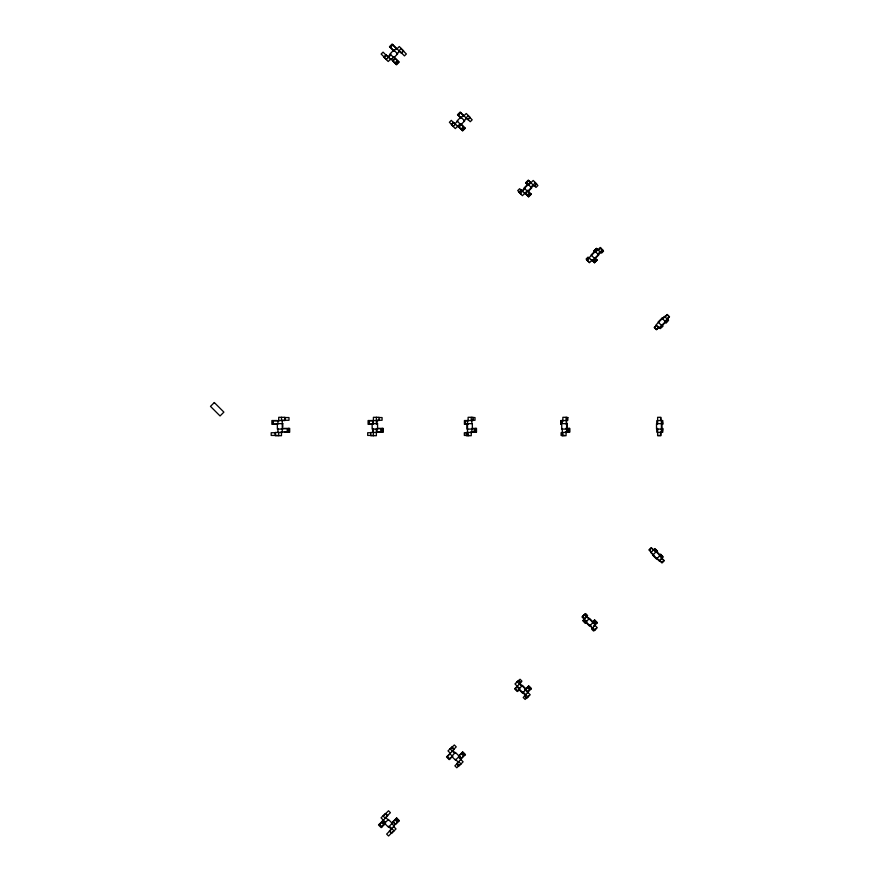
<?xml version="1.0" encoding="UTF-8"?>
<svg xmlns="http://www.w3.org/2000/svg" width="880" height="880" viewBox="0 0 880 880"><rect width="100%" height="100%" fill="white"/><g stroke="black" fill="none" stroke-linecap="round" stroke-linejoin="round"><path stroke-width="1.32" d="M390.093 47.289L392.777 44.605M384.186 57.09L386.1 55.176M388.014 56.694L390.819 53.889M393.624 51.084L396.44 48.268L401.379 53.218L403.678 50.919L399.289 46.53L396.99 48.829M386.265 59.554L388.564 57.255M388.949 56.87L390.478 55.341M390.511 59.202L388.223 61.501L383.834 57.123L386.133 54.824L391.072 59.763L393.877 56.958M398.937 50.776L401.236 48.477M396.693 54.142L399.498 51.337M393.008 60.929L395.307 58.63M401.412 52.866L403.326 50.941M395.582 63.888L398.255 61.204M396.11 64.416L398.783 61.732M457.974 115.17L460.658 112.486M451.715 124.619L453.629 122.705M455.037 123.728L457.842 120.912M460.647 118.107L463.463 115.302M453.222 126.5L455.521 124.212M463.947 115.786L466.246 113.487L470.206 117.447L467.907 119.746L460.185 112.024L457.501 114.708L460.999 118.206M457.622 126.302L455.323 128.601L451.352 124.63L453.651 122.342L458.095 126.786L460.911 123.981M459.536 124.388L457.996 125.928L461.12 129.041L463.408 126.742L460.295 123.629M466.048 117.876L468.336 115.577M463.716 121.176L466.521 118.36M459.019 126.94L461.318 124.641M467.929 119.383L469.843 117.469M461.802 130.108L464.475 127.424M462.308 130.614L464.981 127.93M525.932 183.139L528.616 180.455M519.299 192.203L521.213 190.289M522.06 190.751L530.486 182.325M520.19 193.479L522.489 191.18M522.874 190.795L525.173 188.496M530.915 182.754L533.214 180.455L536.69 183.931L534.391 186.23L528.297 180.136L525.624 182.82L527.593 184.789M524.7 193.391L522.401 195.679L518.925 192.203L521.224 189.915L525.129 193.809L533.555 185.383M525.085 193.006L526.614 191.466M531.399 186.681L532.928 185.152M533.126 184.954L535.425 182.666M534.402 185.856L536.316 183.931M527.923 196.229L530.596 193.545M528.396 196.702L531.08 194.018M596.651 248.49L593.813 251.009L596.486 248.325L600.82 252.659L603.119 250.36L600.204 247.445L597.905 249.744M589.083 257.774L597.509 249.348M587.18 260.469L589.479 258.17M597.718 249.931L595.419 252.23L594.352 251.163L596.651 248.864L598.169 250.382M599.313 249.612L600.842 248.083M591.756 260.447L589.457 262.746L586.542 259.831L588.841 257.532L592.152 260.843L600.578 252.417M597.696 254.507L599.225 252.978M600.182 252.021L602.481 249.722M597.597 254.804L600.281 252.12L597.707 254.903M602.734 250.36L600.82 252.274L601.623 253.077L603.537 251.163L600.842 248.468M595.507 258.83L593.208 261.129L592.141 260.062M593.956 262.273L596.64 259.589M594.396 262.702L597.08 260.018M662.046 319.242L664.73 316.569M656.491 325.182L654.192 327.481L656.491 329.78L658.79 327.481M662.431 319.242L663.96 317.713M664.917 316.756L667.216 314.457L669.515 316.756L667.216 319.055M656.491 325.567L654.577 327.481L656.491 329.395L658.405 327.481M665.302 316.756L667.216 314.842L669.13 316.756L667.216 318.67M664.73 321.541L667.029 319.242M667.601 319.44L659.175 327.866L656.106 324.797L664.532 316.371L668.558 320.397L665.874 323.081L668.173 320.012M659.945 328.251L663.003 325.952L660.319 328.625L658.218 326.524M383.834 815.441L388.498 810.777L390.412 812.691L385.748 817.355M450.23 749.045L454.311 744.964L456.236 746.878L452.925 750.189M516.604 682.671L520.036 679.25L521.95 681.164L520.102 683.001M582.978 616.297L585.673 613.602L587.587 615.516L586.784 616.319L584.87 614.405M450.483 753.39L447.37 756.503L449.669 758.802L452.001 756.47M517.55 686.323L515.339 688.534L517.638 690.833L519.75 688.721L517.451 686.422M584.892 618.981L583.385 620.499L585.673 622.798L586.74 621.731L585.211 620.191M385.341 823.13L381.777 826.694L379.478 824.406L383.537 820.336L385.066 821.876M452.837 756.019L449.218 759.638L446.534 756.954L454.256 749.232L451.968 746.933L447.997 750.904L450.296 753.203M519.31 689.546L517.33 691.526L514.646 688.842L520.74 682.759L518.441 680.46L514.965 683.936L517.264 686.235M458.788 755.81L462.748 751.85L465.432 754.523L461.472 758.494L455.444 752.455L451.605 756.283L455.444 760.122L459.272 756.283M524.744 689.854L528.737 685.861L531.421 688.534L527.428 692.538M592.394 622.204L594.638 619.96L597.322 622.644L594.22 625.746M391.523 823.46L395.098 819.885L397.397 822.184L393.338 826.243M458.92 756.063L461.252 753.731L463.551 756.03L460.438 759.143L458.898 757.614M525.217 689.766L527.329 687.654L529.628 689.953L527.417 692.164M594.121 625.46L595.639 623.942L593.34 621.643M391.314 829.422L386.639 834.086L388.553 836L393.228 831.336M458.183 762.542L454.883 765.853L456.797 767.767L460.878 763.675M525.052 695.673L523.215 697.51L525.129 699.424L528.55 696.003M596.233 628.32L593.538 631.015L591.624 629.101L592.427 628.309L594.341 630.223M284.548 417.56L288.992 417.56L288.992 420.266L282.392 420.266M378.763 417.56L382.074 417.56L382.074 420.266L376.299 420.266M472.406 417.56L475.013 417.56L475.013 420.266L472.406 420.266M277.057 420.541L271.887 420.541L271.887 424.336L277.057 424.336M279.18 420.816L272.976 420.816L272.976 424.061L278.036 424.061M468.248 420.816L465.124 420.816L465.124 424.061L468.116 424.061M563.497 420.816L561.352 420.816L561.352 424.061M372.306 424.061L368.995 424.061L368.995 420.816L373.406 420.816L373.406 424.061M373.197 424.336L368.093 424.336L368.093 420.541L379.016 420.541L379.016 417.296L373.406 417.296L373.406 420.541M468.325 424.336L464.42 424.336L464.42 420.541L473.033 420.541L473.033 417.296L468.116 417.296L468.116 420.541M566.214 424.336L566.368 420.541M284.229 428.395L289.685 428.395L289.685 432.19L284.229 432.19M377.564 428.395L383.174 428.395L383.174 432.19L377.564 432.19M472.01 428.395L476.498 428.395L476.498 432.19L470.844 432.19M565.664 428.395L569.679 428.395L569.679 432.19L565.301 432.19M281.479 428.67L287.221 428.67L287.221 431.915L281.017 431.915M377.476 428.67L380.776 428.67L380.776 431.915L376.376 431.915L376.376 428.67M472.142 428.67L474.221 428.67L474.221 431.915L471.097 431.915M566.071 428.67L567.578 428.67L567.578 431.915L565.433 431.915M660.066 432.19L662.772 432.19L662.772 428.395L662.233 432.19M275.649 432.729L271.205 432.729L271.205 435.435L277.805 435.435M371.008 432.729L367.697 432.729L367.697 435.435L373.483 435.435M466.95 432.729L464.343 432.729L464.343 435.435L469.183 435.435M564.905 435.435L561.088 435.435L561.088 432.729L562.221 432.729L562.221 435.435M657.899 435.435L660.605 435.435L660.605 432.729M401.698 49.324L406.362 53.988L404.448 55.902L399.784 51.238M468.094 115.72L472.175 119.801L470.261 121.715L466.961 118.415M534.468 182.094L537.9 185.515L535.986 187.44L534.138 185.592M395.813 47.652L392.161 44L389.477 46.684L393.14 50.336M396.803 49.027L392.744 44.968L390.445 47.256L394.02 50.831M463.749 115.973L460.636 112.86L458.337 115.159L460.68 117.491M461.329 124.278L465.3 128.238L462.616 130.922L458.645 126.951L464.684 120.923L460.856 117.095L457.028 120.923L460.856 124.762M527.285 190.234L531.289 194.227L528.605 196.911L524.612 192.918M594.935 257.884L597.179 260.128L594.495 262.812L591.404 259.71M393.679 57.013L397.254 60.588L394.955 62.887L390.896 58.817M527.285 190.608L529.485 192.819L527.186 195.118L524.986 192.907M387.728 56.804L383.053 52.129L381.139 54.043L385.814 58.718M454.597 123.673L451.297 120.362L449.383 122.287L453.464 126.368M521.466 190.542L519.629 188.705L517.715 190.619L521.136 194.04M588.841 257.906L588.038 257.114L586.124 259.028L588.819 261.723M654.522 548.966L657.591 551.265L654.907 548.581L650.881 552.607L659.307 561.033L662.376 557.964L653.95 549.538M662.761 557.205L660.462 554.136L663.146 556.82L659.307 560.648L656.634 557.964M653.565 549.923L651.266 547.624L648.967 549.923L651.266 552.222M654.522 550.88L656.062 552.42M659.307 555.665L660.847 557.205M661.991 558.349L664.29 560.648L661.991 562.947L659.692 560.648M653.18 549.923L651.266 548.009L649.352 549.923L651.266 551.837M661.991 558.734L663.905 560.648L661.991 562.562L660.077 560.648M651.079 552.42L653.763 555.093M594.528 620.07L597.212 622.754M594.099 620.499L596.783 623.183M586.927 616.572L595.353 624.998L592.042 628.298L594.341 630.597L597.256 627.682L594.957 625.383M586.74 616.759L589.424 619.432M584.232 614.669L586.531 616.957M582.593 616.297L584.892 618.596M584.254 619.234L581.955 616.935L584.87 614.02L587.169 616.319L582.835 620.653L585.519 623.337L583 620.488M589.996 624.987L591.536 626.516M592.68 627.66L594.979 629.959M583.858 619.63L592.284 628.056M528.528 686.07L531.212 688.754M528.055 686.543L530.739 689.227M518.452 680.834L520.366 682.748M519.904 683.595L528.33 692.021L524.425 695.926L526.724 698.225L530.2 694.749L527.901 692.45M517.176 681.725L519.475 684.024M519.662 684.211L521.191 685.74M525.987 690.536L527.516 692.065M523.006 691.977L525.305 694.276M525.69 694.65L527.989 696.949M516.835 686.653L525.261 695.079M524.799 695.926L526.713 697.84M514.965 688.523L517.649 691.207M462.44 752.158L465.124 754.842M461.934 752.664L464.618 755.348M451.979 747.296L453.893 749.21M459.151 755.832L461.45 758.131M452.87 750.618L455.686 753.423M458.491 756.239L461.296 759.044L456.852 763.499L459.151 765.798L463.111 761.827L460.823 759.528M450.098 748.803L452.397 751.102M452.584 751.289L454.113 752.829M458.722 761.629L461.021 763.928M449.812 753.687L452.617 756.492M455.422 759.297L458.238 762.113M457.215 763.51L459.129 765.424M456.632 764.104L458.546 766.018M447.007 756.492L449.68 759.176M396.242 818.356L398.926 821.04M395.714 818.884L398.398 821.568M385.462 813.824L387.376 815.738M393.151 821.832L395.439 824.131M385.847 817.641L388.652 820.457M391.468 823.262L394.273 826.067L389.334 831.006L391.633 833.305L396.011 828.927L393.712 826.628M382.998 815.903L385.286 818.202M383.339 820.149L381.04 817.85L385.429 813.472L387.728 815.771L382.789 820.71L385.594 823.515M389.851 826.661L391.38 828.19M391.765 828.575L394.064 830.874M388.399 826.32L391.215 829.136M382.041 821.447L384.725 824.131M381.425 822.448L383.724 824.747M389.686 831.039L391.6 832.953M379.126 824.373L381.799 827.057M662.233 420.541L662.772 424.336L662.772 420.541L657.085 420.541L657.085 423.192M661.419 420.541L661.419 432.454L657.085 432.454L657.085 428.483M660.88 420.541L660.88 417.296L657.624 417.296L657.624 420.541M660.88 432.454L660.88 435.71L657.624 435.71L657.624 432.454M660.605 417.56L660.605 420.266M657.624 420.816L657.624 424.061M657.624 428.67L657.624 431.915M657.36 420.541L657.36 424.336M657.36 428.395L657.36 432.19M569.536 428.395L569.536 432.19M568.92 428.395L568.92 432.19M566.632 420.541L566.632 432.454L561.946 432.454L561.946 435.71L566.071 435.71L566.071 432.454M566.071 417.296L566.071 420.541M562.859 420.541L562.859 417.296L566.973 417.296L566.973 420.541L560.857 420.541L560.857 424.336L561.077 420.541M562.859 432.454L562.859 435.71M562.298 420.541L562.298 423.192M562.298 428.483L562.298 432.454M476.19 428.395L476.19 432.19M475.53 428.395L475.53 432.19M471.845 420.541L471.845 423.192M471.845 428.483L471.845 432.454L466.323 432.454L466.323 435.71L471.24 435.71L471.24 432.454M471.24 417.296L471.24 420.541M468.116 432.454L468.116 435.71M467.511 420.541L467.511 432.454M466.587 432.729L466.587 435.435M464.871 420.541L464.871 424.336M382.734 428.395L382.734 432.19M382.019 428.395L382.019 432.19M377.058 420.541L377.058 423.192M377.058 428.483L377.058 432.454L370.755 432.454L370.755 435.71L376.376 435.71L376.376 432.454M376.376 417.296L376.376 420.541M376.376 420.816L376.376 424.061M373.406 428.67L373.406 431.915M373.406 432.454L373.406 435.71M372.724 420.541L372.724 423.192M372.724 428.483L372.724 432.454M368.753 420.541L368.753 424.336M289.113 428.395L289.113 432.19M288.365 428.395L288.365 432.19M284.691 417.56L284.691 420.266M282.26 420.541L282.26 432.454L275.275 432.454L275.275 435.71L281.479 435.71L281.479 432.454M281.479 417.296L281.479 420.541M278.718 420.541L278.718 417.296L284.922 417.296L284.922 420.541L277.937 420.541L277.937 423.192M278.718 432.454L278.718 435.71M277.937 428.483L277.937 432.454M275.506 432.729L275.506 435.435M272.745 420.541L272.745 424.336M393.833 50.072L390.005 53.9L393.833 57.728L397.661 53.9L393.833 50.072M395.34 58.278L392.656 60.962L396.517 64.823L399.19 62.139L395.34 58.278M214.313 402.545L210.485 406.373L220.055 415.954L223.894 412.126L214.313 402.545M528.616 180.829L526.317 183.128L528.429 185.24L530.717 182.941L528.616 180.829M527.879 184.129L524.051 187.957L527.879 191.785L531.707 187.957L527.879 184.129M594.902 251.152L591.074 254.98L594.902 258.808L598.741 254.98L594.902 251.152M661.936 318.175L658.108 322.003L661.936 325.831L665.764 322.003L661.936 318.175M382.162 821.326L378.51 824.978L381.194 827.662L384.846 824.01L382.162 821.326M388.41 819.478L384.582 823.317L388.41 827.145L392.249 823.317L388.41 819.478M522.467 685.432L518.639 689.26L522.467 693.088L526.295 689.26L522.467 685.432M589.49 618.409L585.662 622.237L589.49 626.065L593.318 622.237L589.49 618.409M656.513 551.375L652.685 555.214L656.513 559.042L660.341 555.214L656.513 551.375M396.649 817.949L392.788 821.81L395.472 824.483L399.333 820.633L396.649 817.949M567.842 417.56L566.709 417.56L566.709 420.266L567.842 420.266L567.842 417.56M282.777 423.654L277.365 423.654L277.365 429.077L282.777 429.077L282.777 423.654M377.564 423.654L372.152 423.654L372.152 429.077L377.564 429.077L377.564 423.654M472.351 423.654L466.939 423.654L466.939 429.077L472.351 429.077L472.351 423.654M567.149 423.654L561.726 423.654L561.726 429.077L567.149 429.077L567.149 423.654M661.936 423.654L656.513 423.654L656.513 429.077L661.936 429.077L661.936 423.654"/></g></svg>
